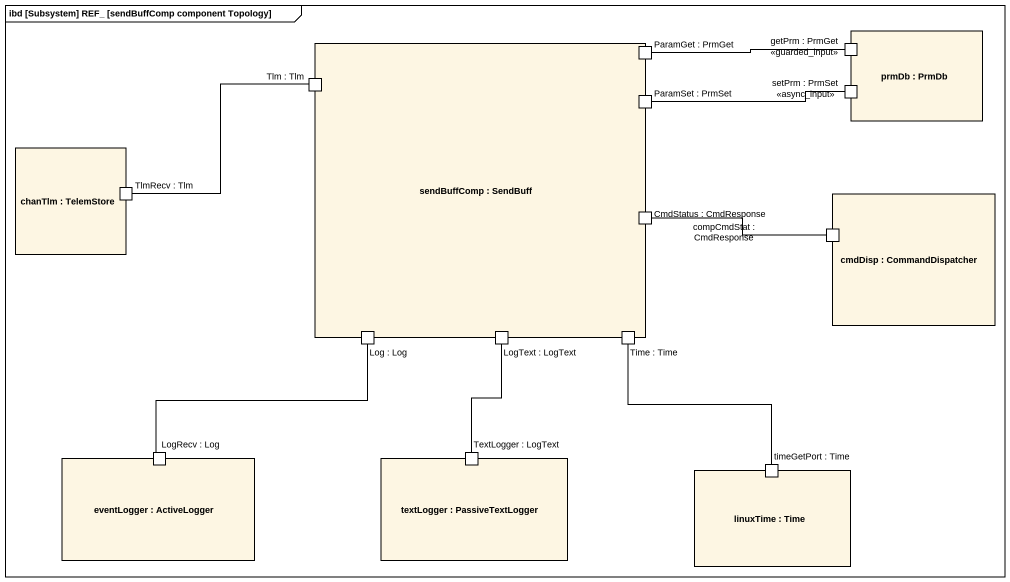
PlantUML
@startuml
mainframe ibd [Subsystem] REF_ [sendBuffComp component Topology]
rectangle "sendBuffComp : SendBuff" as sendBuffComp {
  port "ParamGet : PrmGet" as ParamGet_PrmGet
  port "Tlm : Tlm" as Tlm_Tlm
  port "ParamSet : PrmSet" as ParamSet_PrmSet
  port "CmdStatus : CmdResponse" as CmdStatus_CmdResponse
  port "Log : Log" as Log_Log
  port "LogText : LogText" as LogText_LogText
  port "Time : Time" as Time_Time
}
rectangle "prmDb : PrmDb" as prmDb {
  port "getPrm : PrmGet <<guarded_input>>" as getPrm_PrmGet_guarded_input
  port "setPrm : PrmSet <<async_input>>" as setPrm_PrmSet_async_input
}
rectangle "chanTlm : TelemStore" as chanTlm {
  port "TlmRecv : Tlm" as TlmRecv_Tlm
}
rectangle "cmdDisp : CommandDispatcher" as cmdDisp {
  port "compCmdStat : CmdResponse" as compCmdStat_CmdResponse
}
rectangle "eventLogger : ActiveLogger" as eventLogger {
  port "LogRecv : Log" as LogRecv_Log
}
rectangle "textLogger : PassiveTextLogger" as textLogger {
  port "TextLogger : LogText" as TextLogger_LogText
}
rectangle "linuxTime : Time" as linuxTime {
  port "timeGetPort : Time" as timeGetPort_Time
}
ParamGet_PrmGet -right- getPrm_PrmGet_guarded_input
Tlm_Tlm -left- TlmRecv_Tlm
ParamSet_PrmSet -right- setPrm_PrmSet_async_input
CmdStatus_CmdResponse -right- compCmdStat_CmdResponse
Log_Log -left- LogRecv_Log
LogText_LogText -- TextLogger_LogText
Time_Time -- timeGetPort_Time
@enduml
